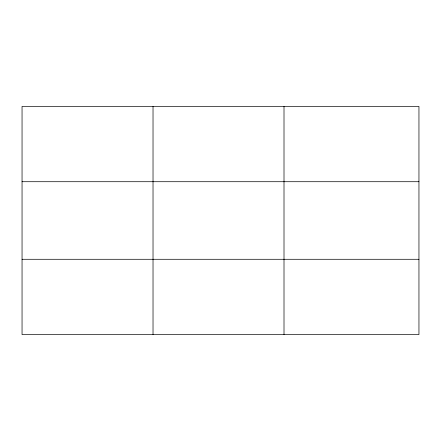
<?xml version="1.0" encoding="UTF-8"?>
<svg xmlns="http://www.w3.org/2000/svg" width="441" height="441" viewBox="0 0 441 441"><rect width="100%" height="100%" fill="white"/><g stroke="black" fill="none" stroke-linecap="round" stroke-linejoin="round"><path stroke-width="0.66" d="M153.027 334.581L153.027 106.419M284.004 334.581L284.004 106.419M418.95 259.286L418.95 334.581L22.05 334.581L22.05 106.419L418.95 106.419L418.95 259.286L22.05 259.286M22.05 181.714L418.95 181.714"/></g></svg>
